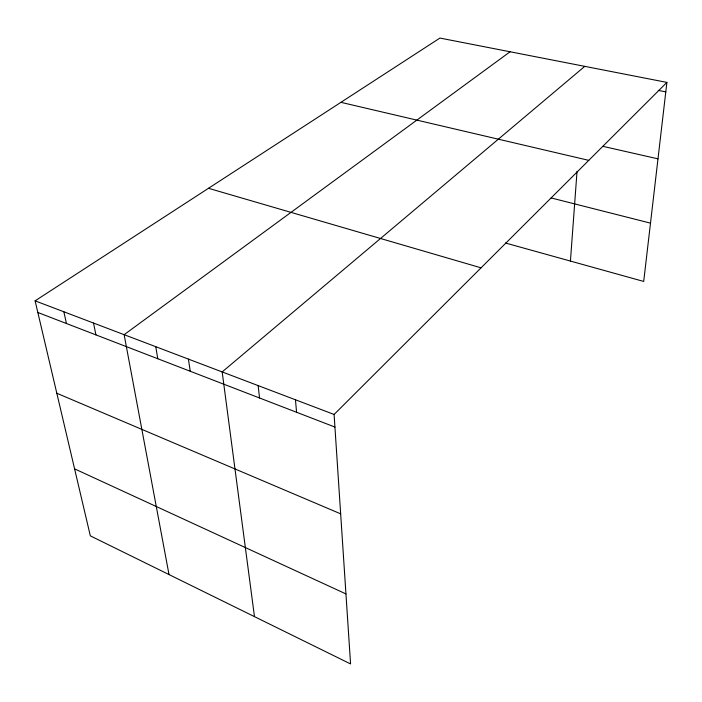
<?xml version="1.0" encoding="UTF-8"?>
<svg xmlns="http://www.w3.org/2000/svg" width="702" height="702" viewBox="0 0 702 702"><rect width="100%" height="100%" fill="white"/><g stroke="black" fill="none" stroke-linecap="round" stroke-linejoin="round"><path stroke-width="1.05" d="M570.428 261.074L577.035 171.358M666.9 82.397L334.099 414.461L350.57 663.934L90.33 535.845L35.1 300.851L439.926 38.066L666.9 82.397L643.699 281.449L505.458 243.006M584.775 66.357L222.174 371.928L254.475 616.637M510.091 51.764L124.14 334.687L169.015 574.578M658.301 90.391L665.794 91.892M602.895 146.341L657.993 158.845M340.909 102.334L588.767 160.354M551.088 197.929L650.5 223.139M208.494 188.294L481.054 267.831M35.1 300.851L334.099 414.461M37.829 312.478L334.933 427.062M56.818 393.243L340.663 513.846M74.587 468.866L345.954 593.927M63.856 311.776L66.436 323.508M93.524 323.052L95.937 334.889M155.747 346.691L157.792 358.748M188.408 359.108L190.251 371.261M258.16 385.609L259.538 397.981M295.454 399.771L296.569 412.267"/></g></svg>
